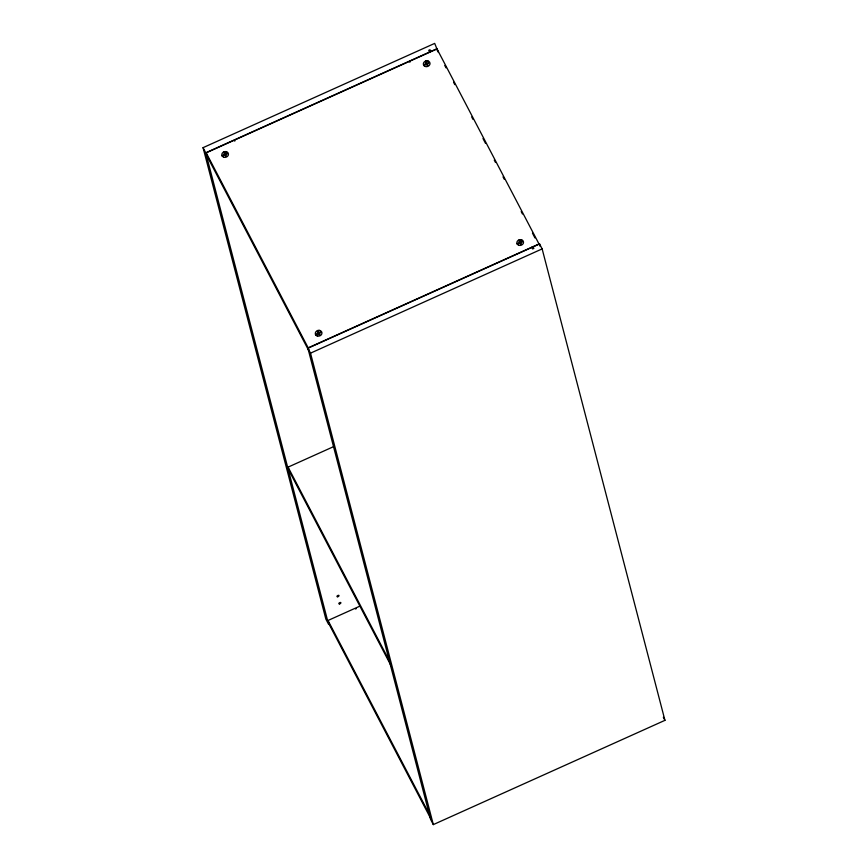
<?xml version="1.0" encoding="UTF-8"?>
<svg xmlns="http://www.w3.org/2000/svg" width="868" height="868" viewBox="0 0 868 868"><rect width="100%" height="100%" fill="white"/><g stroke="black" fill="none" stroke-linecap="round" stroke-linejoin="round"><path stroke-width="1.3" d="M203.058 147.658L205.738 152.79L328.538 624.233L325.858 619.101L203.058 147.658L434.684 43.4L438.383 52.471M205.738 152.79L437.363 48.543M206.204 152.833L437.016 48.944L539.104 244.168L308.303 348.057L309.171 351.41L207.072 156.186L206.204 152.833L308.303 348.057M307.836 348.014L539.462 243.767L542.142 248.899L664.942 720.342L433.316 824.6L430.636 819.457L307.836 348.014L310.516 353.157L433.316 824.6M310.516 353.157L542.142 248.899M390.459 663.467L391.034 665.702L288.946 470.478L288.078 467.125L333.757 446.564M430.398 816.821L430.984 819.056L328.896 623.832L328.017 620.479L360.111 606.038M425.559 61.085L428.108 61.02M223.998 151.802L226.559 151.737M519.053 239.872L521.603 239.807M317.493 330.589L320.053 330.524M423.541 64.937L423.942 65.588M517.035 243.724L517.436 244.375M221.991 155.665L222.392 156.305M315.485 334.451L315.887 335.091M444.774 65.469L446.033 67.867M453.552 82.232L454.799 84.63M471.715 116.963L472.962 119.361M482.988 138.522L485.494 143.318M494.261 160.081L495.509 162.479M503.028 176.855L504.275 179.253M521.191 211.586L522.449 213.984M532.464 233.145L534.97 237.941M430.864 51.462L429.964 49.747L428.749 50.301L429.649 52.015M532.952 246.686L533.853 248.4L532.637 248.953L531.737 247.239M663.336 717.261L664.942 720.342M288.078 467.125L390.166 662.36M328.017 620.479L430.116 815.703M539.462 243.767L540.135 246.382M437.016 48.944L437.602 51.179M234.468 141.017A1.79 0.901 -27.6 0 1 234.968 140.92M355.522 609A1.79 0.911 -27.6 0 1 356.368 608.642M409.674 62.127A1.79 0.911 -27.6 0 1 410.108 61.975M224.736 152.735L223.922 153.104L224.541 154.309L223.119 154.949L223.477 155.632L224.91 154.992L225.528 156.197L226.353 155.828L225.723 154.623L227.145 153.983L226.787 153.3L225.365 153.94L224.736 152.735M426.286 62.019L425.472 62.387L426.101 63.592L424.669 64.232L425.038 64.916L426.459 64.275L427.089 65.48L427.902 65.111L427.273 63.906L428.694 63.266L428.336 62.583L426.915 63.223L426.286 62.019M318.231 331.522L317.417 331.891L318.046 333.095L316.614 333.735L316.972 334.419L318.404 333.779L319.033 334.983L319.847 334.614L319.218 333.41L320.639 332.769L320.281 332.086L318.86 332.726L318.231 331.522M519.78 240.805L518.966 241.174L519.596 242.378L518.174 243.018L518.532 243.702L519.954 243.062L520.583 244.266L521.397 243.897L520.767 242.693L522.189 242.053L521.831 241.369L520.409 242.009L519.78 240.805M337.695 596.739A1.128 0.564 -27.6 0 0 338.997 595.535A1.128 0.564 -27.6 0 0 337.294 595.839A1.128 0.564 -27.6 0 0 337.695 596.739M339.551 603.889A1.128 0.564 -27.6 0 0 340.864 602.685A1.128 0.564 -27.6 0 0 339.16 602.989A1.128 0.564 -27.6 0 0 339.551 603.889M317.211 335.981A3.364 2.886 -14.6 0 0 321.952 332.791A3.364 2.886 -14.6 0 0 316.722 330.99A3.364 2.886 -14.6 0 0 317.211 335.981M223.716 157.195A3.364 2.886 -14.6 0 0 228.458 154.005A3.364 2.886 -14.6 0 0 223.228 152.204A3.364 2.886 -14.6 0 0 223.716 157.195M518.76 245.264A3.364 2.886 -14.6 0 0 523.512 242.074A3.364 2.886 -14.6 0 0 518.272 240.273A3.364 2.886 -14.6 0 0 518.76 245.264M425.266 66.478A3.364 2.886 -14.6 0 0 430.018 63.288A3.364 2.886 -14.6 0 0 424.777 61.487A3.364 2.886 -14.6 0 0 425.266 66.478"/></g></svg>
